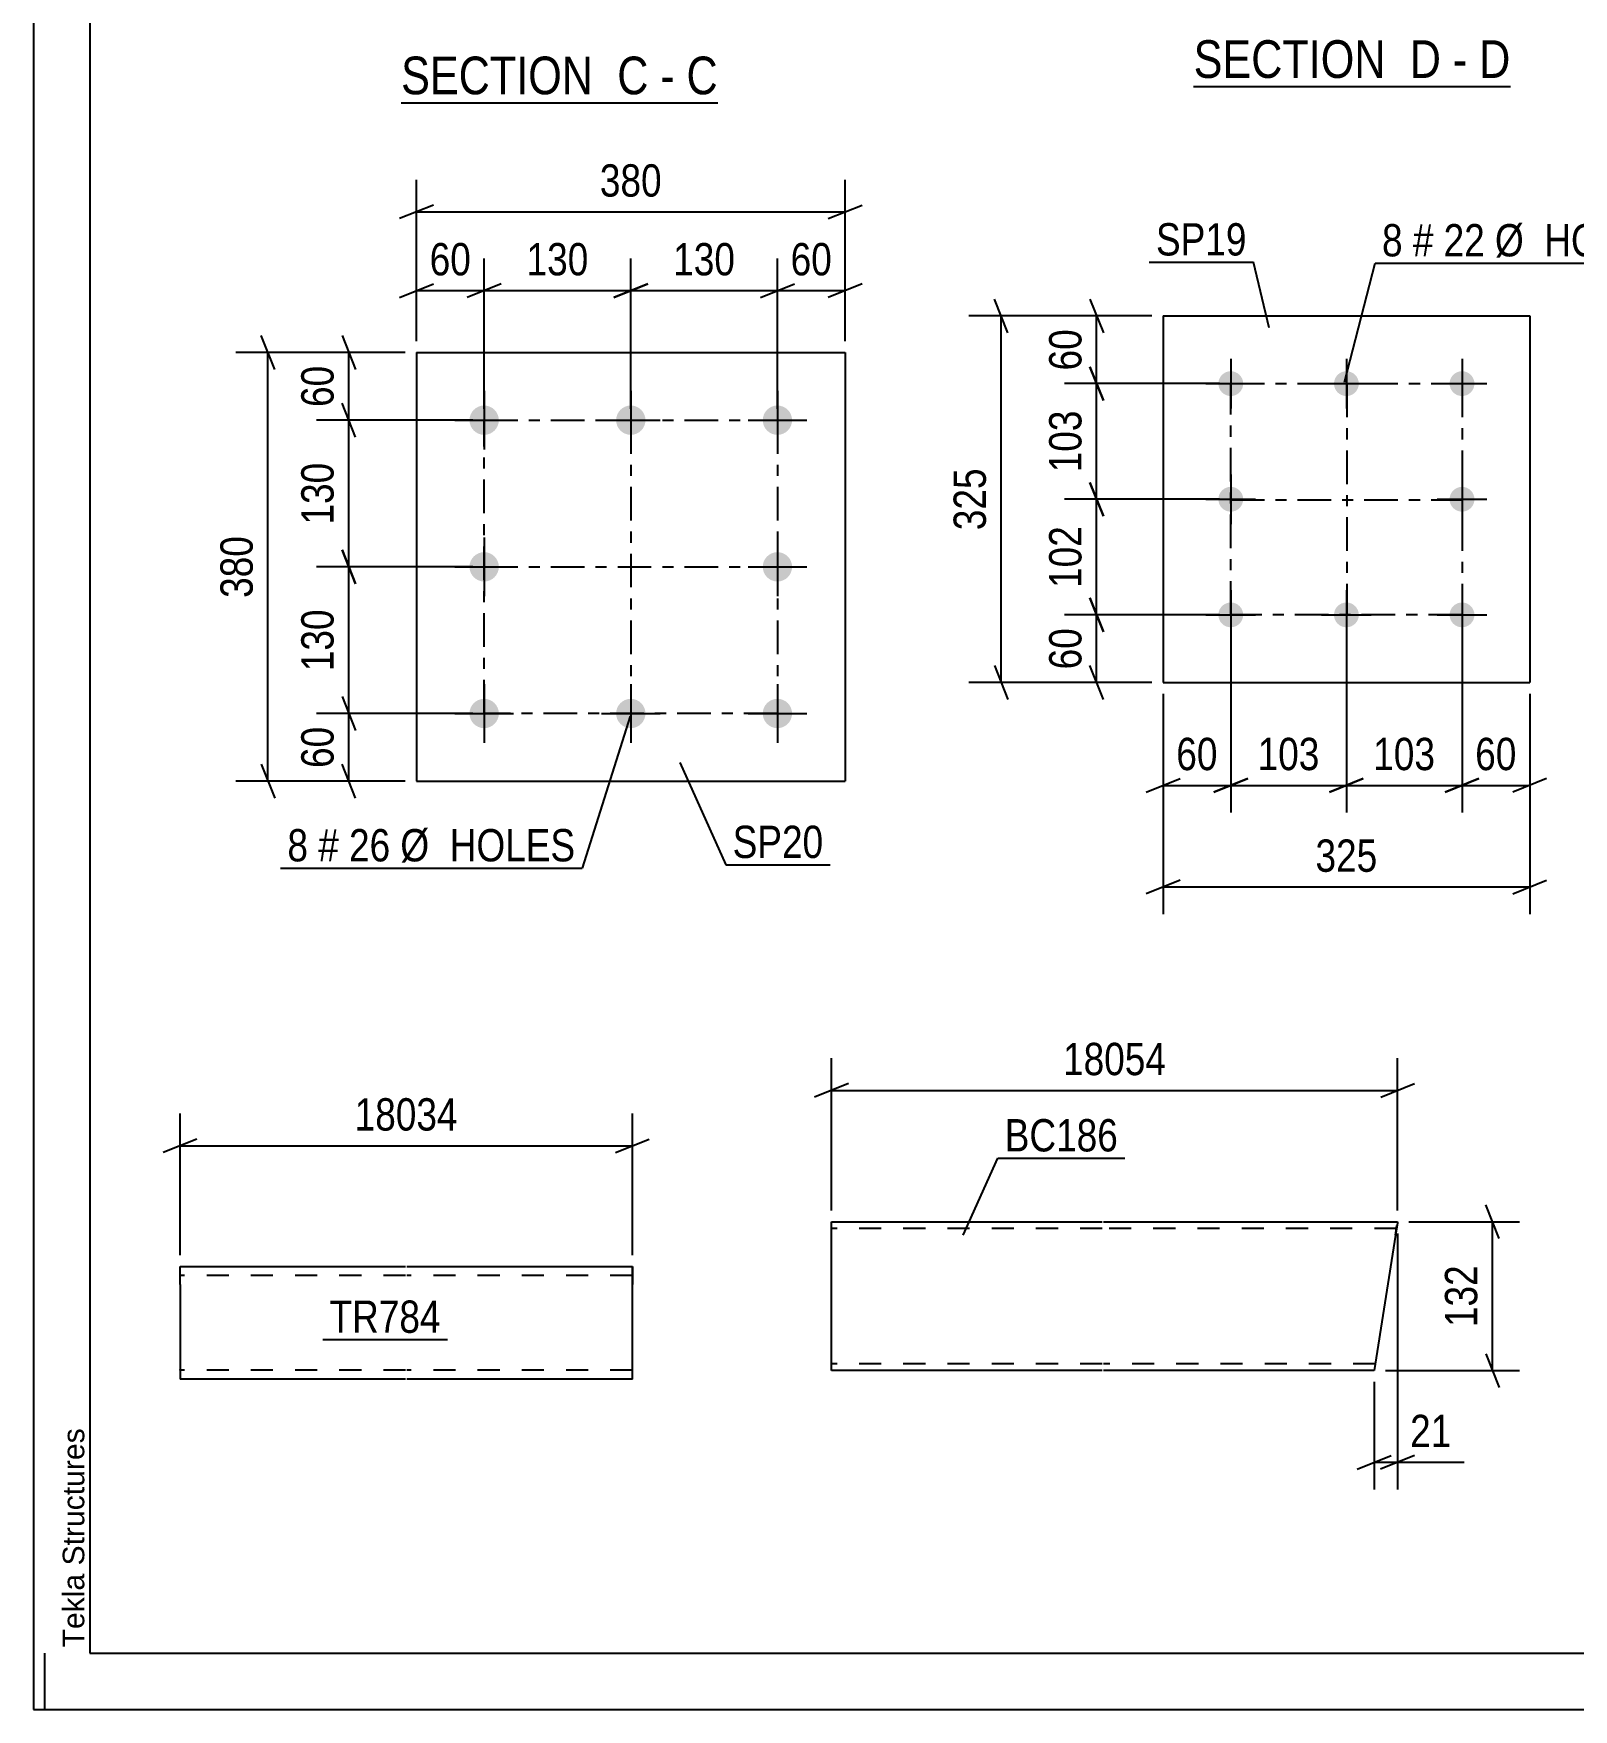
# Model space of a CAD drawing. Header units: millimetres. Extents: x 0 to 841, y 0 to 594.
# Drawn here: x 0 to 136.5, y 0 to 148.6 of the extents above; entities that cross this region are included whole.
import ezdxf

# ---------------------------------------------------------------- set-up
doc = ezdxf.new("R2010")
doc.units = ezdxf.units.MM
doc.linetypes.add('DXK_LINE_DOT2', pattern=[3.9198, 1.9599, -1.9599])
doc.linetypes.add('DXK_LINE_DOT3', pattern=[5.9187, 2.979, -0.9799, 0.9799, -0.9799])
doc.styles.add('Arial', font='ARIAL.TTF', dxfattribs={"height": 0.2})
doc.styles.add('Arial Narrow', font='ARIALN.TTF', dxfattribs={"height": 0.2})

# ---------------------------------------------------------------- blocks, each defined once
blk = doc.blocks.new('Unknown-318885327-1133')
at = {"color": 5, "linetype": 'Continuous'}
for p, q in [((0, 594), (0, 0)), ((5, 589), (5, 5)), ((1, 0), (1, 5)), ((5, 5), (836, 5)), ((0, 0), (841, 0))]:
    blk.add_line(p, q, dxfattribs=at)
at = {"color": 174, "linetype": 'Continuous', "style": 'Arial'}
blk.add_text('Tekla Structures', height=1.9102, rotation=90, dxfattribs=at).set_placement((4.5, 5.5))
blk = doc.blocks.new('Unknown-318885327-13 - 7129')
at = {"color": 6, "linetype": 'Continuous'}
blk.add_line((32.59, 142.43), (60.66, 142.43), dxfattribs=at)
at = {"color": 0, "linetype": 'Continuous'}
for points in [[(50.7, 143.18), (50.7, 146.68), (32.59, 146.68), (32.59, 143.18)], [(54.52, 143.18), (54.52, 146.68), (51.75, 146.68), (51.75, 143.18)], [(56.84, 143.18), (56.84, 146.68), (55.57, 146.68), (55.57, 143.18)], [(60.66, 143.18), (60.66, 146.68), (57.89, 146.68), (57.89, 143.18)]]:
    blk.add_wipeout(points, dxfattribs=at)
at = {"color": 7, "linetype": 'Continuous', "style": 'Arial Narrow'}
for s, p in [('SECTION ', (32.59, 143.18)), ('C', (51.75, 143.18)), ('C', (57.89, 143.18)), ('-', (55.57, 143.18))]:
    blk.add_text(s, height=3.34, dxfattribs=at).set_placement(p)
blk = doc.blocks.new('Unknown-318885327-14 - 1609')
at = {"color": 6, "linetype": 'Continuous'}
blk.add_line((102.85, 143.88), (130.93, 143.88), dxfattribs=at)
at = {"color": 0, "linetype": 'Continuous'}
for points in [[(120.96, 144.63), (120.96, 148.13), (102.85, 148.13), (102.85, 144.63)], [(124.78, 144.63), (124.78, 148.13), (122.01, 148.13), (122.01, 144.63)], [(127.11, 144.63), (127.11, 148.13), (125.83, 148.13), (125.83, 144.63)], [(130.93, 144.63), (130.93, 148.13), (128.16, 148.13), (128.16, 144.63)]]:
    blk.add_wipeout(points, dxfattribs=at)
at = {"color": 7, "linetype": 'Continuous', "style": 'Arial Narrow'}
for s, p in [('SECTION ', (102.85, 144.63)), ('D', (122.01, 144.63)), ('D', (128.16, 144.63)), ('-', (125.83, 144.63))]:
    blk.add_text(s, height=3.34, dxfattribs=at).set_placement(p)
blk = doc.blocks.new('Part-318885327-6853 - 6847')
at = {"color": 2, "linetype": 'Continuous'}
for p, q in [((33.95, 120.29), (33.95, 82.29)), ((33.95, 120.29), (71.95, 120.29)), ((71.95, 120.29), (71.95, 82.29)), ((33.95, 82.29), (71.95, 82.29))]:
    blk.add_line(p, q, dxfattribs=at)
blk = doc.blocks.new('Bolt-318885327-6886 - 6847')
at = {"linetype": 'Continuous'}
for points in [[(39.95, 115.59, -1), (39.95, 112.99, -1)], [(52.95, 115.59, -1), (52.95, 112.99, -1)], [(65.95, 115.59, -1), (65.95, 112.99, -1)], [(39.95, 102.59, -1), (39.95, 99.99, -1)], [(65.95, 102.59, -1), (65.95, 99.99, -1)], [(39.95, 89.59, -1), (39.95, 86.99, -1)], [(52.95, 89.59, -1), (52.95, 86.99, -1)], [(65.95, 89.59, -1), (65.95, 86.99, -1)]]:
    blk.add_hatch(color=1, dxfattribs=at).paths.add_polyline_path(points)
at = {"color": 1, "linetype": 'Continuous'}
for p, q in [((39.95, 116.89), (39.95, 111.69)), ((52.95, 116.89), (52.95, 111.69)), ((65.95, 116.89), (65.95, 111.69)), ((37.35, 114.29), (42.55, 114.29)), ((50.35, 114.29), (55.55, 114.29)), ((63.35, 114.29), (68.55, 114.29)), ((39.95, 103.89), (39.95, 98.69)), ((65.95, 103.89), (65.95, 98.69)), ((37.35, 101.29), (42.55, 101.29)), ((63.35, 101.29), (68.55, 101.29)), ((39.95, 90.89), (39.95, 85.69)), ((52.95, 90.89), (52.95, 85.69)), ((65.95, 90.89), (65.95, 85.69)), ((37.35, 88.29), (42.55, 88.29)), ((50.35, 88.29), (55.55, 88.29)), ((63.35, 88.29), (68.55, 88.29))]:
    blk.add_line(p, q, dxfattribs=at)
blk = doc.blocks.new('Part-318885327-16293 - 16292')
at = {"color": 2, "linetype": 'Continuous'}
for p, q in [((70.75, 42.04), (70.75, 43.24)), ((70.75, 43.24), (94.75, 43.24)), ((94.85, 43.24), (120.93, 43.24)), ((120.91, 43.15), (120.74, 42.04)), ((120.93, 43.24), (120.91, 43.15)), ((70.75, 30.13), (70.75, 42.04)), ((120.74, 42.04), (118.85, 30.04)), ((70.75, 30.04), (70.75, 30.13)), ((94.75, 30.04), (70.75, 30.04)), ((118.85, 30.04), (94.85, 30.04))]:
    blk.add_line(p, q, dxfattribs=at)
at = {"color": 7, "linetype": 'DXK_LINE_DOT2'}
for p, q in [((94.75, 42.64), (70.75, 42.64)), ((120.83, 42.64), (94.85, 42.64)), ((120.74, 42.04), (120.87, 42.89)), ((94.75, 30.64), (70.75, 30.64)), ((70.75, 30.13), (70.75, 30.04)), ((118.95, 30.64), (94.85, 30.64))]:
    blk.add_line(p, q, dxfattribs=at)
blk = doc.blocks.new('Part-318885327-6647 - 6641')
at = {"color": 2, "linetype": 'Continuous'}
for p, q in [((100.14, 123.53), (100.14, 91.03)), ((100.14, 123.53), (132.64, 123.53)), ((132.64, 123.53), (132.64, 91.03)), ((100.14, 91.03), (132.64, 91.03))]:
    blk.add_line(p, q, dxfattribs=at)
blk = doc.blocks.new('Bolt-318885327-6680 - 6641')
at = {"linetype": 'Continuous'}
for points in [[(106.14, 118.63, -1), (106.14, 116.43, -1)], [(116.39, 118.63, -1), (116.39, 116.43, -1)], [(126.64, 118.63, -1), (126.64, 116.43, -1)], [(106.14, 108.38, -1), (106.14, 106.18, -1)], [(126.64, 108.38, -1), (126.64, 106.18, -1)], [(106.14, 98.13, -1), (106.14, 95.93, -1)], [(116.39, 98.13, -1), (116.39, 95.93, -1)], [(126.64, 98.13, -1), (126.64, 95.93, -1)]]:
    blk.add_hatch(color=1, dxfattribs=at).paths.add_polyline_path(points)
at = {"color": 1, "linetype": 'Continuous'}
for p, q in [((106.14, 119.73), (106.14, 115.33)), ((116.39, 119.73), (116.39, 115.33)), ((126.64, 119.73), (126.64, 115.33)), ((103.94, 117.53), (108.34, 117.53)), ((114.19, 117.53), (118.59, 117.53)), ((124.44, 117.53), (128.84, 117.53)), ((106.14, 109.48), (106.14, 105.08)), ((126.64, 109.48), (126.64, 105.08)), ((103.94, 107.28), (108.34, 107.28)), ((124.44, 107.28), (128.84, 107.28)), ((106.14, 99.23), (106.14, 94.83)), ((116.39, 99.23), (116.39, 94.83)), ((126.64, 99.23), (126.64, 94.83)), ((103.94, 97.03), (108.34, 97.03)), ((114.19, 97.03), (118.59, 97.03)), ((124.44, 97.03), (128.84, 97.03))]:
    blk.add_line(p, q, dxfattribs=at)
blk = doc.blocks.new('Part-318885327-2201 - 2195')
at = {"color": 2, "linetype": 'Continuous'}
for p, q in [((12.99, 37.67), (12.99, 39.27)), ((12.99, 39.27), (32.99, 39.27)), ((33.09, 39.27), (53.09, 39.27)), ((53.09, 39.27), (53.09, 37.67)), ((12.99, 37.67), (12.99, 29.27)), ((53.09, 29.27), (53.09, 37.67)), ((32.99, 29.27), (12.99, 29.27)), ((53.09, 29.27), (33.09, 29.27))]:
    blk.add_line(p, q, dxfattribs=at)
at = {"color": 7, "linetype": 'DXK_LINE_DOT2'}
for p, q in [((53.09, 37.67), (53.09, 39.15)), ((32.99, 38.47), (12.99, 38.47)), ((53.09, 38.47), (33.09, 38.47)), ((12.99, 30.07), (12.99, 30.13)), ((32.99, 30.07), (12.99, 30.07)), ((53.09, 30.07), (33.09, 30.07)), ((53.09, 30.07), (53.09, 30.13))]:
    blk.add_line(p, q, dxfattribs=at)
blk = doc.blocks.new('Rectangle-318885327-6973 - 6847')
at = {"color": 1, "linetype": 'DXK_LINE_DOT3'}
blk.add_lwpolyline([(39.95, 114.29), (65.95, 114.29), (65.95, 88.29), (39.95, 88.29), (39.95, 114.29)], close=True, dxfattribs=at)
blk = doc.blocks.new('Rectangle-318885327-6767 - 6641')
at = {"color": 1, "linetype": 'DXK_LINE_DOT3'}
blk.add_lwpolyline([(106.14, 117.53), (126.64, 117.53), (126.64, 97.03), (106.14, 97.03), (106.14, 117.53)], close=True, dxfattribs=at)
blk = doc.blocks.new('Line-318885327-6966 - 6847')
at = {"color": 1, "linetype": 'DXK_LINE_DOT3'}
blk.add_line((52.95, 114.29), (52.95, 88.29), dxfattribs=at)
blk = doc.blocks.new('Line-318885327-6760 - 6641')
at = {"color": 1, "linetype": 'DXK_LINE_DOT3'}
blk.add_line((116.44, 117.53), (116.44, 97.03), dxfattribs=at)
blk = doc.blocks.new('Line-318885327-6959 - 6847')
at = {"color": 1, "linetype": 'DXK_LINE_DOT3'}
blk.add_line((39.95, 101.29), (65.95, 101.29), dxfattribs=at)
blk = doc.blocks.new('Line-318885327-6753 - 6641')
at = {"color": 1, "linetype": 'DXK_LINE_DOT3'}
blk.add_line((106.14, 107.23), (126.64, 107.23), dxfattribs=at)
blk = doc.blocks.new('StraightDimension-318885327-6888 - 6847')
at = {"color": 7, "linetype": 'Continuous'}
for p, q in [((27.35, 89.79), (28.55, 86.79)), ((38.95, 88.29), (25.1, 88.29)), ((27.95, 82.29), (27.95, 88.29)), ((28.55, 80.79), (27.35, 83.79)), ((32.95, 82.29), (25.1, 82.29))]:
    blk.add_line(p, q, dxfattribs=at)
at = {"color": 0}
blk.add_wipeout([(27.2, 87.71), (23, 87.71), (23, 82.86), (27.2, 82.86)], dxfattribs=at)
at = {"color": 3, "style": 'Arial Narrow'}
blk.add_text('60', height=2.863, rotation=90.0002, dxfattribs=at).set_placement((26.6, 83.46))
blk = doc.blocks.new('StraightDimension-318885327-6898 - 6847')
at = {"color": 7, "linetype": 'Continuous'}
for p, q in [((27.35, 121.79), (28.55, 118.79)), ((32.95, 120.29), (25.1, 120.29)), ((27.95, 114.29), (27.95, 120.29)), ((28.55, 112.79), (27.35, 115.79)), ((38.95, 114.29), (25.1, 114.29))]:
    blk.add_line(p, q, dxfattribs=at)
at = {"color": 0}
blk.add_wipeout([(27.2, 119.71), (23, 119.71), (23, 114.86), (27.2, 114.86)], dxfattribs=at)
at = {"color": 3, "style": 'Arial Narrow'}
blk.add_text('60', height=2.863, rotation=90.0002, dxfattribs=at).set_placement((26.6, 115.46))
blk = doc.blocks.new('StraightDimension-318885327-6913 - 6847')
at = {"color": 7, "linetype": 'Continuous'}
for p, q in [((21.38, 118.79), (20.18, 121.79)), ((32.95, 120.29), (17.93, 120.29)), ((20.78, 82.29), (20.78, 120.29)), ((20.18, 83.79), (21.38, 80.79)), ((32.95, 82.29), (17.93, 82.29))]:
    blk.add_line(p, q, dxfattribs=at)
at = {"color": 0}
blk.add_wipeout([(20.03, 104.63), (15.83, 104.63), (15.83, 97.94), (20.03, 97.94)], dxfattribs=at)
at = {"color": 3, "style": 'Arial Narrow'}
blk.add_text('380', height=2.863, rotation=90.0002, dxfattribs=at).set_placement((19.43, 98.54))
blk = doc.blocks.new('StraightDimension-318885327-6924 - 6847')
at = {"color": 7, "linetype": 'Continuous'}
for p, q in [((33.95, 121.29), (33.95, 128.63)), ((39.95, 115.29), (39.95, 128.63)), ((32.45, 125.18), (35.45, 126.38)), ((41.45, 126.38), (38.45, 125.18)), ((33.95, 125.78), (39.95, 125.78))]:
    blk.add_line(p, q, dxfattribs=at)
at = {"color": 0}
blk.add_wipeout([(39.38, 126.53), (39.38, 130.73), (34.52, 130.73), (34.52, 126.53)], dxfattribs=at)
at = {"color": 3, "style": 'Arial Narrow'}
blk.add_text('60', height=2.863, dxfattribs=at).set_placement((35.12, 127.13))
blk = doc.blocks.new('StraightDimension-318885327-6934 - 6847')
at = {"color": 7, "linetype": 'Continuous'}
for p, q in [((65.95, 115.29), (65.95, 128.63)), ((71.95, 121.29), (71.95, 128.63)), ((64.45, 125.18), (67.45, 126.38)), ((73.45, 126.38), (70.45, 125.18)), ((65.95, 125.78), (71.95, 125.78))]:
    blk.add_line(p, q, dxfattribs=at)
at = {"color": 0}
blk.add_wipeout([(71.38, 126.53), (71.38, 130.73), (66.52, 130.73), (66.52, 126.53)], dxfattribs=at)
at = {"color": 3, "style": 'Arial Narrow'}
blk.add_text('60', height=2.863, dxfattribs=at).set_placement((67.12, 127.13))
blk = doc.blocks.new('StraightDimension-318885327-6949 - 6847')
at = {"color": 7, "linetype": 'Continuous'}
for p, q in [((33.95, 121.29), (33.95, 135.61)), ((71.95, 121.29), (71.95, 135.61)), ((35.45, 133.36), (32.45, 132.16)), ((33.95, 132.76), (71.95, 132.76)), ((70.45, 132.16), (73.45, 133.36))]:
    blk.add_line(p, q, dxfattribs=at)
at = {"color": 0}
blk.add_wipeout([(56.29, 133.51), (56.29, 137.71), (49.61, 137.71), (49.61, 133.51)], dxfattribs=at)
at = {"color": 3, "style": 'Arial Narrow'}
blk.add_text('380', height=2.863, dxfattribs=at).set_placement((50.21, 134.11))
blk = doc.blocks.new('StraightDimension-318885327-11604 - 6847')
at = {"color": 7, "linetype": 'Continuous'}
for p, q in [((28.55, 99.79), (27.35, 102.79)), ((38.95, 101.29), (25.1, 101.29)), ((27.95, 88.29), (27.95, 101.29)), ((27.35, 89.79), (28.55, 86.79)), ((38.95, 88.29), (25.1, 88.29))]:
    blk.add_line(p, q, dxfattribs=at)
at = {"color": 0}
blk.add_wipeout([(27.2, 98.13), (23, 98.13), (23, 91.44), (27.2, 91.44)], dxfattribs=at)
at = {"color": 3, "style": 'Arial Narrow'}
blk.add_text('130', height=2.863, rotation=90.0002, dxfattribs=at).set_placement((26.6, 92.04))
blk = doc.blocks.new('StraightDimension-318885327-11606 - 6847')
at = {"color": 7, "linetype": 'Continuous'}
for p, q in [((28.55, 112.79), (27.35, 115.79)), ((38.95, 114.29), (25.1, 114.29)), ((27.95, 101.29), (27.95, 114.29)), ((27.35, 102.79), (28.55, 99.79)), ((38.95, 101.29), (25.1, 101.29))]:
    blk.add_line(p, q, dxfattribs=at)
at = {"color": 0}
blk.add_wipeout([(27.2, 111.13), (23, 111.13), (23, 104.44), (27.2, 104.44)], dxfattribs=at)
at = {"color": 3, "style": 'Arial Narrow'}
blk.add_text('130', height=2.863, rotation=90.0002, dxfattribs=at).set_placement((26.6, 105.04))
blk = doc.blocks.new('StraightDimension-318885327-11626 - 6847')
at = {"color": 7, "linetype": 'Continuous'}
for p, q in [((39.95, 115.29), (39.95, 128.63)), ((52.95, 115.29), (52.95, 128.63)), ((41.45, 126.38), (38.45, 125.18)), ((51.45, 125.18), (54.45, 126.38)), ((39.95, 125.78), (52.95, 125.78))]:
    blk.add_line(p, q, dxfattribs=at)
at = {"color": 0}
blk.add_wipeout([(49.79, 126.53), (49.79, 130.73), (43.11, 130.73), (43.11, 126.53)], dxfattribs=at)
at = {"color": 3, "style": 'Arial Narrow'}
blk.add_text('130', height=2.863, dxfattribs=at).set_placement((43.71, 127.13))
blk = doc.blocks.new('StraightDimension-318885327-11628 - 6847')
at = {"color": 7, "linetype": 'Continuous'}
for p, q in [((52.95, 115.29), (52.95, 128.63)), ((65.95, 115.29), (65.95, 128.63)), ((54.45, 126.38), (51.45, 125.18)), ((64.45, 125.18), (67.45, 126.38)), ((52.95, 125.78), (65.95, 125.78))]:
    blk.add_line(p, q, dxfattribs=at)
at = {"color": 0}
blk.add_wipeout([(62.79, 126.53), (62.79, 130.73), (56.11, 130.73), (56.11, 126.53)], dxfattribs=at)
at = {"color": 3, "style": 'Arial Narrow'}
blk.add_text('130', height=2.863, dxfattribs=at).set_placement((56.71, 127.13))
blk = doc.blocks.new('StraightDimension-318885327-16317 - 16292')
at = {"color": 7, "linetype": 'Continuous'}
for p, q in [((129.94, 41.74), (128.74, 44.74)), ((121.93, 43.24), (131.74, 43.24)), ((129.34, 30.04), (129.34, 43.24)), ((128.74, 31.54), (129.94, 28.54)), ((119.85, 30.04), (131.74, 30.04))]:
    blk.add_line(p, q, dxfattribs=at)
at = {"color": 0}
blk.add_wipeout([(128.59, 39.99), (124.39, 39.99), (124.39, 33.3), (128.59, 33.3)], dxfattribs=at)
at = {"color": 3, "style": 'Arial Narrow'}
blk.add_text('132', height=2.863, rotation=90.0002, dxfattribs=at).set_placement((127.99, 33.9))
blk = doc.blocks.new('StraightDimension-318885327-16332 - 16292')
at = {"color": 7, "linetype": 'Continuous'}
for p, q in [((120.92, 42.2), (120.92, 19.51)), ((118.85, 29.04), (118.85, 19.51)), ((117.35, 21.31), (120.35, 22.51)), ((122.42, 22.51), (119.42, 21.31)), ((118.85, 21.91), (120.92, 21.91)), ((120.92, 21.91), (126.82, 21.91)), ((120.92, 21.91), (126.82, 21.91))]:
    blk.add_line(p, q, dxfattribs=at)
at = {"color": 0}
blk.add_wipeout([(126.3, 22.66), (126.3, 26.86), (121.44, 26.86), (121.44, 22.66)], dxfattribs=at)
at = {"color": 3, "style": 'Arial Narrow'}
blk.add_text('21', height=2.863, dxfattribs=at).set_placement((122.04, 23.26))
blk = doc.blocks.new('StraightDimension-318885327-16300 - 16292')
at = {"color": 7, "linetype": 'Continuous'}
for p, q in [((70.75, 44.24), (70.75, 57.73)), ((120.93, 44.24), (120.93, 57.73)), ((72.25, 55.48), (69.25, 54.28)), ((119.43, 54.28), (122.43, 55.48)), ((70.75, 54.88), (120.93, 54.88))]:
    blk.add_line(p, q, dxfattribs=at)
at = {"color": 0}
blk.add_wipeout([(101.01, 55.63), (101.01, 59.83), (90.67, 59.83), (90.67, 55.63)], dxfattribs=at)
at = {"color": 3, "style": 'Arial Narrow'}
blk.add_text('18054', height=2.863, dxfattribs=at).set_placement((91.27, 56.23))
blk = doc.blocks.new('StraightDimension-318885327-6682 - 6641')
at = {"color": 7, "linetype": 'Continuous'}
for p, q in [((93.65, 125.03), (94.85, 122.03)), ((99.14, 123.53), (91.4, 123.53)), ((94.25, 117.53), (94.25, 123.53)), ((94.85, 116.03), (93.65, 119.03)), ((105.14, 117.53), (91.4, 117.53))]:
    blk.add_line(p, q, dxfattribs=at)
at = {"color": 0}
blk.add_wipeout([(93.5, 122.96), (89.3, 122.96), (89.3, 118.1), (93.5, 118.1)], dxfattribs=at)
at = {"color": 3, "style": 'Arial Narrow'}
blk.add_text('60', height=2.863, rotation=90.0002, dxfattribs=at).set_placement((92.9, 118.7))
blk = doc.blocks.new('StraightDimension-318885327-6692 - 6641')
at = {"color": 7, "linetype": 'Continuous'}
for p, q in [((93.65, 98.53), (94.85, 95.53)), ((105.14, 97.03), (91.4, 97.03)), ((94.25, 91.03), (94.25, 97.03)), ((94.85, 89.53), (93.65, 92.53)), ((99.14, 91.03), (91.4, 91.03))]:
    blk.add_line(p, q, dxfattribs=at)
at = {"color": 0}
blk.add_wipeout([(93.5, 96.46), (89.3, 96.46), (89.3, 91.6), (93.5, 91.6)], dxfattribs=at)
at = {"color": 3, "style": 'Arial Narrow'}
blk.add_text('60', height=2.863, rotation=90.0002, dxfattribs=at).set_placement((92.9, 92.2))
blk = doc.blocks.new('StraightDimension-318885327-6707 - 6641')
at = {"color": 7, "linetype": 'Continuous'}
for p, q in [((100.14, 90.03), (100.14, 70.51)), ((132.64, 90.03), (132.64, 70.51)), ((101.64, 73.51), (98.64, 72.31)), ((100.14, 72.91), (132.64, 72.91)), ((131.14, 72.31), (134.14, 73.51))]:
    blk.add_line(p, q, dxfattribs=at)
at = {"color": 0}
blk.add_wipeout([(119.73, 73.66), (119.73, 77.86), (113.05, 77.86), (113.05, 73.66)], dxfattribs=at)
at = {"color": 3, "style": 'Arial Narrow'}
blk.add_text('325', height=2.863, dxfattribs=at).set_placement((113.65, 74.26))
blk = doc.blocks.new('StraightDimension-318885327-6722 - 6641')
at = {"color": 7, "linetype": 'Continuous'}
for p, q in [((126.64, 96.03), (126.64, 79.52)), ((132.64, 90.03), (132.64, 79.52)), ((125.14, 81.32), (128.14, 82.52)), ((126.64, 81.92), (132.64, 81.92)), ((134.14, 82.52), (131.14, 81.32))]:
    blk.add_line(p, q, dxfattribs=at)
at = {"color": 0}
blk.add_wipeout([(132.07, 82.67), (132.07, 86.87), (127.21, 86.87), (127.21, 82.67)], dxfattribs=at)
at = {"color": 3, "style": 'Arial Narrow'}
blk.add_text('60', height=2.863, dxfattribs=at).set_placement((127.81, 83.27))
blk = doc.blocks.new('StraightDimension-318885327-6732 - 6641')
at = {"color": 7, "linetype": 'Continuous'}
for p, q in [((106.14, 96.03), (106.14, 79.52)), ((100.14, 90.03), (100.14, 79.52)), ((98.64, 81.32), (101.64, 82.52)), ((100.14, 81.92), (106.14, 81.92)), ((107.64, 82.52), (104.64, 81.32))]:
    blk.add_line(p, q, dxfattribs=at)
at = {"color": 0}
blk.add_wipeout([(105.57, 82.67), (105.57, 86.87), (100.71, 86.87), (100.71, 82.67)], dxfattribs=at)
at = {"color": 3, "style": 'Arial Narrow'}
blk.add_text('60', height=2.863, dxfattribs=at).set_placement((101.31, 83.27))
blk = doc.blocks.new('StraightDimension-318885327-6743 - 6641')
at = {"color": 7, "linetype": 'Continuous'}
for p, q in [((86.38, 122.03), (85.18, 125.03)), ((99.14, 123.53), (82.93, 123.53)), ((85.78, 91.03), (85.78, 123.53)), ((85.18, 92.53), (86.38, 89.53)), ((99.14, 91.03), (82.93, 91.03))]:
    blk.add_line(p, q, dxfattribs=at)
at = {"color": 0}
blk.add_wipeout([(85.03, 110.62), (80.83, 110.62), (80.83, 103.94), (85.03, 103.94)], dxfattribs=at)
at = {"color": 3, "style": 'Arial Narrow'}
blk.add_text('325', height=2.863, rotation=90.0002, dxfattribs=at).set_placement((84.43, 104.54))
blk = doc.blocks.new('StraightDimension-318885327-11435 - 6641')
at = {"color": 7, "linetype": 'Continuous'}
for p, q in [((93.65, 108.78), (94.85, 105.78)), ((105.14, 107.28), (91.4, 107.28)), ((94.25, 97.03), (94.25, 107.28)), ((94.85, 95.53), (93.65, 98.53)), ((105.14, 97.03), (91.4, 97.03))]:
    blk.add_line(p, q, dxfattribs=at)
at = {"color": 0}
blk.add_wipeout([(93.5, 105.5), (89.3, 105.5), (89.3, 98.82), (93.5, 98.82)], dxfattribs=at)
at = {"color": 3, "style": 'Arial Narrow'}
blk.add_text('102', height=2.863, rotation=90.0002, dxfattribs=at).set_placement((92.9, 99.42))
blk = doc.blocks.new('StraightDimension-318885327-11437 - 6641')
at = {"color": 7, "linetype": 'Continuous'}
for p, q in [((93.65, 119.03), (94.85, 116.03)), ((105.14, 117.53), (91.4, 117.53)), ((94.25, 107.28), (94.25, 117.53)), ((94.85, 105.78), (93.65, 108.78)), ((105.14, 107.28), (91.4, 107.28))]:
    blk.add_line(p, q, dxfattribs=at)
at = {"color": 0}
blk.add_wipeout([(93.5, 115.75), (89.3, 115.75), (89.3, 109.07), (93.5, 109.07)], dxfattribs=at)
at = {"color": 3, "style": 'Arial Narrow'}
blk.add_text('103', height=2.863, rotation=90.0002, dxfattribs=at).set_placement((92.9, 109.67))
blk = doc.blocks.new('StraightDimension-318885327-11457 - 6641')
at = {"color": 7, "linetype": 'Continuous'}
for p, q in [((106.14, 96.03), (106.14, 79.52)), ((116.39, 96.03), (116.39, 79.52)), ((104.64, 81.32), (107.64, 82.52)), ((106.14, 81.92), (116.39, 81.92)), ((117.89, 82.52), (114.89, 81.32))]:
    blk.add_line(p, q, dxfattribs=at)
at = {"color": 0}
blk.add_wipeout([(114.61, 82.67), (114.61, 86.87), (107.92, 86.87), (107.92, 82.67)], dxfattribs=at)
at = {"color": 3, "style": 'Arial Narrow'}
blk.add_text('103', height=2.863, dxfattribs=at).set_placement((108.52, 83.27))
blk = doc.blocks.new('StraightDimension-318885327-11459 - 6641')
at = {"color": 7, "linetype": 'Continuous'}
for p, q in [((116.39, 96.03), (116.39, 79.52)), ((126.64, 96.03), (126.64, 79.52)), ((114.89, 81.32), (117.89, 82.52)), ((116.39, 81.92), (126.64, 81.92)), ((128.14, 82.52), (125.14, 81.32))]:
    blk.add_line(p, q, dxfattribs=at)
at = {"color": 0}
blk.add_wipeout([(124.86, 82.67), (124.86, 86.87), (118.17, 86.87), (118.17, 82.67)], dxfattribs=at)
at = {"color": 3, "style": 'Arial Narrow'}
blk.add_text('103', height=2.863, dxfattribs=at).set_placement((118.77, 83.27))
blk = doc.blocks.new('StraightDimension-318885327-2278 - 2195')
at = {"color": 7, "linetype": 'Continuous'}
for p, q in [((12.99, 40.27), (12.99, 52.82)), ((53.09, 40.27), (53.09, 52.82)), ((14.49, 50.57), (11.49, 49.37)), ((51.59, 49.37), (54.59, 50.57)), ((12.99, 49.97), (53.09, 49.97))]:
    blk.add_line(p, q, dxfattribs=at)
at = {"color": 0}
blk.add_wipeout([(38.21, 50.72), (38.21, 54.92), (27.87, 54.92), (27.87, 50.72)], dxfattribs=at)
at = {"color": 3, "style": 'Arial Narrow'}
blk.add_text('18034', height=2.863, dxfattribs=at).set_placement((28.47, 51.32))
blk = doc.blocks.new('Mark-318885327-6849 - 6847')
at = {"color": 0}
blk.add_wipeout([(70.02, 75.48), (70.02, 78.48), (61.98, 78.48), (61.98, 75.48)], dxfattribs=at)
blk.add_wipeout([(70.02, 75.48), (70.02, 78.48), (61.98, 78.48), (61.98, 75.48)], dxfattribs=at)
at = {"color": 30, "linetype": 'Continuous'}
for p, q in [((57.31, 83.95), (61.38, 74.88)), ((61.38, 74.88), (70.62, 74.88))]:
    blk.add_line(p, q, dxfattribs=at)
at = {"color": 3, "style": 'Arial Narrow'}
blk.add_text('SP20', height=2.863, dxfattribs=at).set_placement((61.98, 75.48))
blk = doc.blocks.new('Mark-318885327-6882 - 6847')
at = {"color": 0}
for points in [[(24.34, 75.18), (24.34, 78.18), (22.51, 78.18), (22.51, 75.18)], [(27.07, 75.18), (27.07, 78.18), (25.24, 78.18), (25.24, 75.18)], [(31.62, 75.18), (31.62, 78.18), (27.97, 78.18), (27.97, 75.18)], [(48.05, 75.18), (48.05, 78.18), (32.52, 78.18), (32.52, 75.18)]]:
    blk.add_wipeout(points, dxfattribs=at)
for points in [[(24.34, 75.18), (24.34, 78.18), (22.51, 78.18), (22.51, 75.18)], [(27.07, 75.18), (27.07, 78.18), (25.24, 78.18), (25.24, 75.18)], [(31.62, 75.18), (31.62, 78.18), (27.97, 78.18), (27.97, 75.18)], [(48.05, 75.18), (48.05, 78.18), (32.52, 78.18), (32.52, 75.18)]]:
    blk.add_wipeout(points, dxfattribs=at)
at = {"color": 7, "linetype": 'Continuous'}
for p in [(52.9, 88.06), (21.91, 74.58)]:
    blk.add_line(p, (48.65, 74.58), dxfattribs=at)
at = {"color": 3, "style": 'Arial Narrow'}
for s, height, p in [('8', 2.86, (22.51, 75.18)), ('#', 2.86, (25.24, 75.18)), ('26', 2.863, (27.97, 75.18)), ('Ø  HOLES', 2.863, (32.52, 75.18))]:
    blk.add_text(s, height=height, dxfattribs=at).set_placement(p)
blk = doc.blocks.new('Mark-318885327-16310 - 16292')
at = {"color": 0}
blk.add_wipeout([(96.15, 49.47), (96.15, 52.47), (86.1, 52.47), (86.1, 49.47)], dxfattribs=at)
blk.add_wipeout([(96.15, 49.47), (96.15, 52.47), (86.1, 52.47), (86.1, 49.47)], dxfattribs=at)
at = {"color": 30, "linetype": 'Continuous'}
for p, q in [((82.41, 42.06), (85.5, 48.87)), ((85.5, 48.87), (96.75, 48.87))]:
    blk.add_line(p, q, dxfattribs=at)
at = {"color": 3, "style": 'Arial Narrow'}
blk.add_text('BC186', height=2.863, dxfattribs=at).set_placement((86.1, 49.47))
blk = doc.blocks.new('Mark-318885327-6643 - 6641')
at = {"color": 0}
blk.add_wipeout([(107.55, 128.89), (107.55, 131.89), (99.51, 131.89), (99.51, 128.89)], dxfattribs=at)
blk.add_wipeout([(107.55, 128.89), (107.55, 131.89), (99.51, 131.89), (99.51, 128.89)], dxfattribs=at)
at = {"color": 30, "linetype": 'Continuous'}
for p in [(98.91, 128.29), (109.54, 122.49)]:
    blk.add_line(p, (108.15, 128.29), dxfattribs=at)
at = {"color": 3, "style": 'Arial Narrow'}
blk.add_text('SP19', height=2.863, dxfattribs=at).set_placement((99.51, 128.89))
blk = doc.blocks.new('Mark-318885327-6676 - 6641')
at = {"color": 0}
for points in [[(121.38, 128.81), (121.38, 131.81), (119.55, 131.81), (119.55, 128.81)], [(124.11, 128.81), (124.11, 131.81), (122.28, 131.81), (122.28, 128.81)], [(128.66, 128.81), (128.66, 131.81), (125.01, 131.81), (125.01, 128.81)], [(145.09, 128.81), (145.09, 131.81), (129.56, 131.81), (129.56, 128.81)]]:
    blk.add_wipeout(points, dxfattribs=at)
for points in [[(121.38, 128.81), (121.38, 131.81), (119.55, 131.81), (119.55, 128.81)], [(124.11, 128.81), (124.11, 131.81), (122.28, 131.81), (122.28, 128.81)], [(128.66, 128.81), (128.66, 131.81), (125.01, 131.81), (125.01, 128.81)], [(145.09, 128.81), (145.09, 131.81), (129.56, 131.81), (129.56, 128.81)]]:
    blk.add_wipeout(points, dxfattribs=at)
at = {"color": 7, "linetype": 'Continuous'}
for p, q in [((116.21, 117.65), (118.95, 128.21)), ((118.95, 128.21), (145.69, 128.21))]:
    blk.add_line(p, q, dxfattribs=at)
at = {"color": 3, "style": 'Arial Narrow'}
for s, height, p in [('8', 2.86, (119.55, 128.81)), ('#', 2.86, (122.28, 128.81)), ('22', 2.863, (125.01, 128.81)), ('Ø  HOLES', 2.863, (129.56, 128.81))]:
    blk.add_text(s, height=height, dxfattribs=at).set_placement(p)
blk = doc.blocks.new('Mark-318885327-2199 - 2195')
at = {"color": 0}
blk.add_wipeout([(36.1, 33.39), (36.1, 36.39), (26.24, 36.39), (26.24, 33.39)], dxfattribs=at)
blk.add_wipeout([(36.1, 33.39), (36.1, 36.39), (26.24, 36.39), (26.24, 33.39)], dxfattribs=at)
at = {"color": 30, "linetype": 'Continuous'}
blk.add_line((25.64, 32.79), (36.7, 32.79), dxfattribs=at)
at = {"color": 3, "style": 'Arial Narrow'}
blk.add_text('TR784', height=2.863, dxfattribs=at).set_placement((26.24, 33.39))

msp = doc.modelspace()

# ---------------------------------------------------------------- block references
for name in ['Unknown-318885327-1133', 'Part-318885327-6647 - 6641', 'Part-318885327-6853 - 6847', 'Bolt-318885327-6680 - 6641', 'Rectangle-318885327-6767 - 6641', 'Line-318885327-6760 - 6641', 'Bolt-318885327-6886 - 6847', 'Rectangle-318885327-6973 - 6847', 'Line-318885327-6966 - 6847', 'Line-318885327-6753 - 6641', 'Line-318885327-6959 - 6847', 'Part-318885327-16293 - 16292', 'Part-318885327-2201 - 2195']:
    msp.add_blockref(name, (0, 0))

# ---------------------------------------------------------------- next in the draw order: block references
for name in ['Unknown-318885327-14 - 1609', 'Unknown-318885327-13 - 7129', 'Mark-318885327-6676 - 6641', 'StraightDimension-318885327-6934 - 6847', 'StraightDimension-318885327-6682 - 6641', 'StraightDimension-318885327-6898 - 6847', 'StraightDimension-318885327-6692 - 6641', 'StraightDimension-318885327-6888 - 6847', 'Mark-318885327-6849 - 6847', 'StraightDimension-318885327-2278 - 2195', 'StraightDimension-318885327-16317 - 16292', 'Mark-318885327-2199 - 2195']:
    msp.add_blockref(name, (0, 0))

# ---------------------------------------------------------------- next in the draw order: block references
for name in ['StraightDimension-318885327-6913 - 6847', 'StraightDimension-318885327-6707 - 6641', 'StraightDimension-318885327-16300 - 16292', 'StraightDimension-318885327-16332 - 16292']:
    msp.add_blockref(name, (0, 0))

# ---------------------------------------------------------------- next in the draw order: block references
for name in ['StraightDimension-318885327-6924 - 6847', 'StraightDimension-318885327-11604 - 6847', 'StraightDimension-318885327-6732 - 6641', 'StraightDimension-318885327-6722 - 6641', 'Mark-318885327-16310 - 16292']:
    msp.add_blockref(name, (0, 0))

# ---------------------------------------------------------------- next in the draw order: block references
for name in ['StraightDimension-318885327-6949 - 6847', 'StraightDimension-318885327-6743 - 6641', 'StraightDimension-318885327-11606 - 6847', 'Mark-318885327-6882 - 6847']:
    msp.add_blockref(name, (0, 0))

# ---------------------------------------------------------------- next in the draw order: block references
for name in ['Mark-318885327-6643 - 6641', 'StraightDimension-318885327-11626 - 6847', 'StraightDimension-318885327-11435 - 6641']:
    msp.add_blockref(name, (0, 0))

# ---------------------------------------------------------------- next in the draw order: block references
for name in ['StraightDimension-318885327-11628 - 6847', 'StraightDimension-318885327-11437 - 6641', 'StraightDimension-318885327-11457 - 6641']:
    msp.add_blockref(name, (0, 0))

# ---------------------------------------------------------------- next in the draw order: block references
msp.add_blockref('StraightDimension-318885327-11459 - 6641', (0, 0))

doc.saveas('drawing.dxf')
